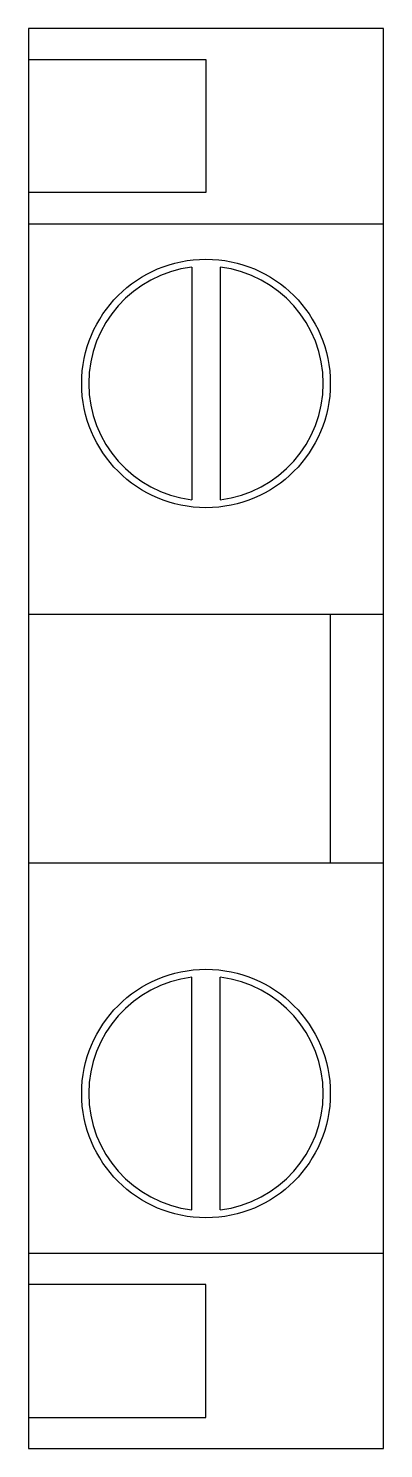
# Model space of a CAD drawing. Header units: millimetres. Extents: x 0 to 10, y 0 to 40.
import ezdxf

# ---------------------------------------------------------------- set-up
doc = ezdxf.new("R2010")
doc.units = ezdxf.units.MM
doc.layers.add('CONDUCTOR', color=7, linetype='Continuous')

# ---------------------------------------------------------------- blocks, each defined once
blk = doc.blocks.new('DMN60A')
at = {"layer": 'CONDUCTOR', "color": 8, "ltscale": 100}
for p, q in [((-10, 19.125), (-5, 19.125)), ((-5, 19.125), (-5, 15.375)), ((-5, 15.375), (-10, 15.375)), ((-10, 14.5), (0, 14.5)), ((-5.4, 13.276), (-5.4, 6.724)), ((-4.6, 13.276), (-4.6, 6.724)), ((-10, 3.5), (0, 3.5)), ((-1.5, 3.5), (-1.5, -3.5)), ((-10, -3.5), (0, -3.5)), ((-5.4, -13.276), (-5.4, -6.724)), ((-4.6, -13.276), (-4.6, -6.724)), ((-10, -14.5), (0, -14.5)), ((-5, -15.375), (-10, -15.375)), ((-5, -19.125), (-5, -15.375)), ((-10, -19.125), (-5, -19.125))]:
    blk.add_line(p, q, dxfattribs=at)
blk.add_lwpolyline([(-10, -20), (0, -20), (0, 20), (-10, 20)], close=True, dxfattribs=at)
for centre in [(-5, 10), (-5, -10)]:
    blk.add_circle(centre, 3.5, dxfattribs=at)
for centre, start, end in [((-5, 10), 96.9621, 263.0379), ((-5, 10), 276.9621, 83.0379), ((-5, -10), 96.9621, 263.0379), ((-5, -10), 276.9621, 83.0379)]:
    blk.add_arc(centre, 3.3, start, end, dxfattribs=at)

msp = doc.modelspace()

# ---------------------------------------------------------------- block references
msp.add_blockref('DMN60A', (10, 20))

doc.saveas('drawing.dxf')
